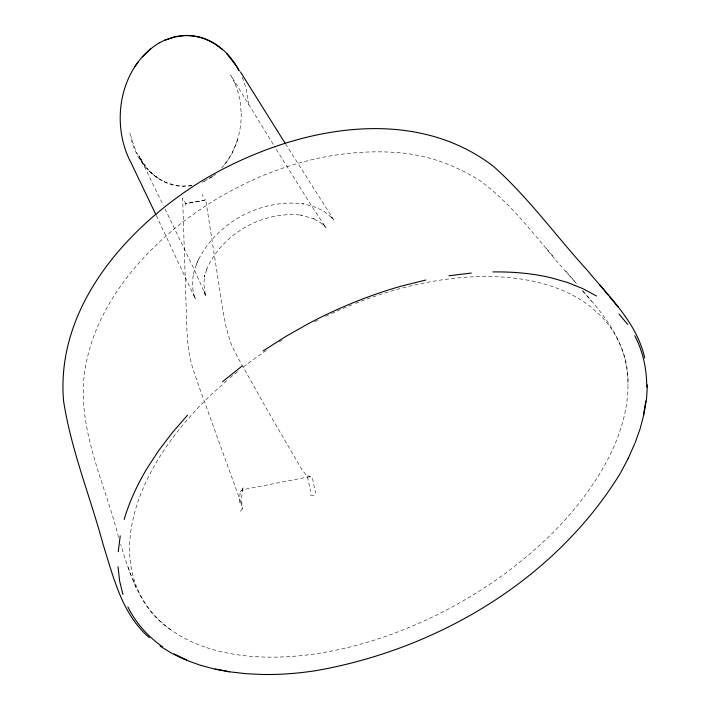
<?xml version="1.0" encoding="UTF-8"?>
<svg xmlns="http://www.w3.org/2000/svg" width="710" height="710" viewBox="0 0 710 710"><rect width="100%" height="100%" fill="white"/><g stroke="black" fill="none" stroke-linecap="round" stroke-linejoin="round"><path stroke-width="0.53" stroke-dasharray="3.55 2.66" d="M240.415 511.315L242.279 508.981L240.832 502.192L241.293 503.505L200.282 390.154L192.596 367.922L189.721 356.855L188.159 346.728L186.961 331.268L182.639 198.276L185.807 203.663L205.705 199.821L223.366 312.977L226.268 327.807L230.164 341.226L232.561 347.332L238.817 359.402L269.507 413.983L301.901 469.683L307.403 476.481L310.687 491.524M243.317 487.734L240.015 493.485L239.51 505.236M237.699 139.772L231.629 154.292L223.082 166.788M242.678 488.418L241.569 499.032L242.279 508.981M196.102 264.83C213.248 224.262 259.789 198.259 303.312 203.841L302.655 203.743L313.137 206.29L321.648 210.071L325.739 212.627L332.768 218.707L331.18 216.905L334.073 220.375L285.819 144.334M198.569 259.088L194.646 269.312L193.404 274.388L193.546 273.634C192.037 281.453 192.179 289.636 194.584 297.259L194.043 295.218L195.649 299.416L156.448 215.875M240.433 491.923L241.24 490.787L244.151 489.447L309.462 476.721L311.903 477.679L312.613 478.948L315.622 493.033M221.618 168.084C235.019 153.369 241.4 133.16 241.222 113.449L241.231 113.955L240.441 103.332L238.338 93.001L234.957 83.221L235.312 84.135L230.75 75.171L275.169 147.511M226.73 380.684L211.252 394.636A271.655 158.632 -28.8 0 0 168.758 443.297A271.353 158.49 -28.8 0 0 135.796 508.537A271.469 158.57 -28.8 0 0 131.075 566.873A271.548 158.632 -28.8 0 0 152.064 612.588A271.406 158.561 -28.8 0 0 181.68 636.684A269.8 157.576 -28.8 0 0 206.619 647.6M205.785 199.803L199.262 201.285M213.213 176.036L216.204 173.675M212.459 176.63L202.039 182.488M212.423 176.382L206.956 179.816M202.075 182.204L204.551 181.121M199.199 201.374L185.505 203.566M191.904 185.301L183.198 186.029L174.527 185.053L166.468 182.568L162.013 180.446M191.806 185.612C159.555 191.647 133.063 160.993 129.708 131.146M310.288 495.065L315.702 495.882M310.865 476.96L306.028 475.327L306.782 475.709M162.421 180.633L158.082 178.095A60.217 55.682 -83.9 0 1 147.369 168.802M170.675 629.672L169.796 629.104C141.148 609.872 130.09 575.792 120.709 544.392M158.507 178.299C144.281 168.785 134.935 153.236 131.323 136.675M574.55 281.284C543.292 248.074 517.732 208.403 480.634 181.192C456.61 165.67 429.248 155.543 400.697 152.836C322.473 145.985 243.912 175.033 182.381 222.39L180.411 223.934C134.518 260.49 94.634 310.226 85.005 369.546C75.899 427.961 105.071 482.853 118.756 538.144M546.372 248.456L554.856 258.387M582.981 291.34C606.313 316.837 629.273 347.208 627.977 383.675L627.986 384.705M566.056 271.335L577.345 284.674M582.298 290.443L591.457 301.28M144.725 165.279L145.31 166.007L139.852 157.584L141.388 160.469L139.089 155.872L163.477 205.705M276.314 149.375L310.643 204.507L325.375 226.854L322.855 223.863L326.076 227.528L319.908 222.274L312.453 218.174L313.989 218.804L300.534 214.997L301.927 215.245C263.241 210.471 221.99 233.519 206.574 269.472L207.134 268.123L204.471 277.069L204.764 275.462L203.814 284.044L205.518 296.052L204.373 291.81L205.749 295.466L195.152 271.451L163.957 206.681M242.287 77.23L246.184 88.564L249.245 106.66M132.814 579.378L135.956 587.649M128.208 567.37L131.359 575.686M202.607 194.425L202.891 196.59M185.576 203.708L185.665 205.527M206.619 647.6A271.841 158.854 -28.8 0 0 249.955 656.235A271.486 158.641 -28.8 0 0 315.027 653.901A271.619 158.738 -28.8 0 0 383.604 637.074A271.637 158.756 -28.8 0 0 451.001 607.609A271.611 158.729 -28.8 0 0 512.948 567.618L527.095 556.258A271.912 158.934 -28.8 0 0 565.346 519.534C580.026 503.133 593.258 485.418 604.13 466.248A271.575 158.685 -28.8 0 0 625.253 411.374A271.584 158.676 -28.8 0 0 624.995 359.402A271.38 158.534 -28.8 0 0 600.678 315.755L590.711 306.844A271.726 158.712 -28.8 0 0 551.794 286.343A271.353 158.49 -28.8 0 0 481.273 276.545A271.433 158.516 -28.8 0 0 396.322 289.653A271.46 158.525 -28.8 0 0 353.766 304.075M229.978 377.853A271.397 158.49 -28.8 0 1 237.406 371.747M243.317 367.088A271.397 158.49 -28.8 0 1 266.232 350.483M279.136 342.051A271.397 158.49 -28.8 0 1 282.882 339.717M314.716 321.799A271.46 158.525 -28.8 0 1 317.681 320.299M325.624 316.403A271.46 158.525 -28.8 0 1 328.615 314.983M331.605 313.589A271.46 158.525 -28.8 0 1 351.743 304.892"/><path stroke-width="1.06" d="M647.44 384.927L646.508 398.984L644.112 413.3M118.215 551.688L120.238 535.89M643.438 415.288L645.807 401.079M643.926 414.338L640.109 428.778L634.953 443.315M628.093 458.642L634.509 444.149M620.859 472.363L628.519 457.87M159.635 42.662C119.617 66.456 109.917 123.629 131.235 163.131L155.987 214.899M620.469 473.082C554.98 579.892 437.271 649.579 315.24 670.764A288.739 167.498 -28.8 0 1 263.099 674.5L246.539 673.737L230.546 671.926L215.201 669.042M135.06 66.385L138.512 61.477M187.502 415.208L172.37 432.576L158.987 450.14L147.431 467.766A288.5 167.232 -28.8 0 0 124.152 519.489M142.257 56.924L150.52 48.981M222.541 381.714L242.199 365.925M263.055 350.962L284.932 336.975L307.616 324.088A288.154 167.027 -28.8 0 1 402.295 285.864L425.849 280.024M159.652 42.769L164.463 40.248L174.456 36.876A61.406 56.729 -87.4 0 1 189.783 35.571A61.415 56.729 -87.5 0 1 199.865 37.231M164.463 40.355L174.42 36.991L184.609 35.624A60.368 55.77 -87.2 0 1 199.758 37.337A62.524 57.794 -86.8 0 1 214.012 43.408L222.612 49.691M448.942 275.746L471.36 273.057M229.632 671.864L214.234 668.98L199.572 665.013L185.771 659.954M174.065 653.91L186.854 660.06M184.769 659.554L171.882 653.36L160.043 646.073M596.551 296.017L582.901 288.668L567.689 282.553L550.987 277.752A288.517 167.24 -28.8 0 0 492.935 271.939M162.333 646.668C147.849 636.453 135.743 622.918 127.924 606.961M149.357 637.678C121.898 614.132 113.6 577.532 103.154 544.614C90.268 496.609 71.044 449.9 63.527 400.609C55.779 306.862 127.117 226.863 202.155 180.668C286.84 129.992 408.8 101.086 493.681 166.548C528.551 197.646 555.992 236.039 587.436 270.421C609.375 297.241 636.87 322.739 644.68 357.929M226.579 53.436L236.279 66.021M618.996 313.989L627.72 324.435M599.684 284.817L608.541 295.484M609.375 296.443L618.215 307.093M236.492 65.986C230.91 56.853 223.313 48.901 214.154 43.31A62.808 58.06 -86.8 0 0 199.874 37.222M240.477 71.932L285.242 143.429M237.016 66.793L239.35 71.027M236.803 66.82L238.667 70.201M634.775 335.706C643.056 351.521 646.828 369.342 646.721 387.127M122.954 594.483L119.626 581.064L118.029 566.775"/></g></svg>
